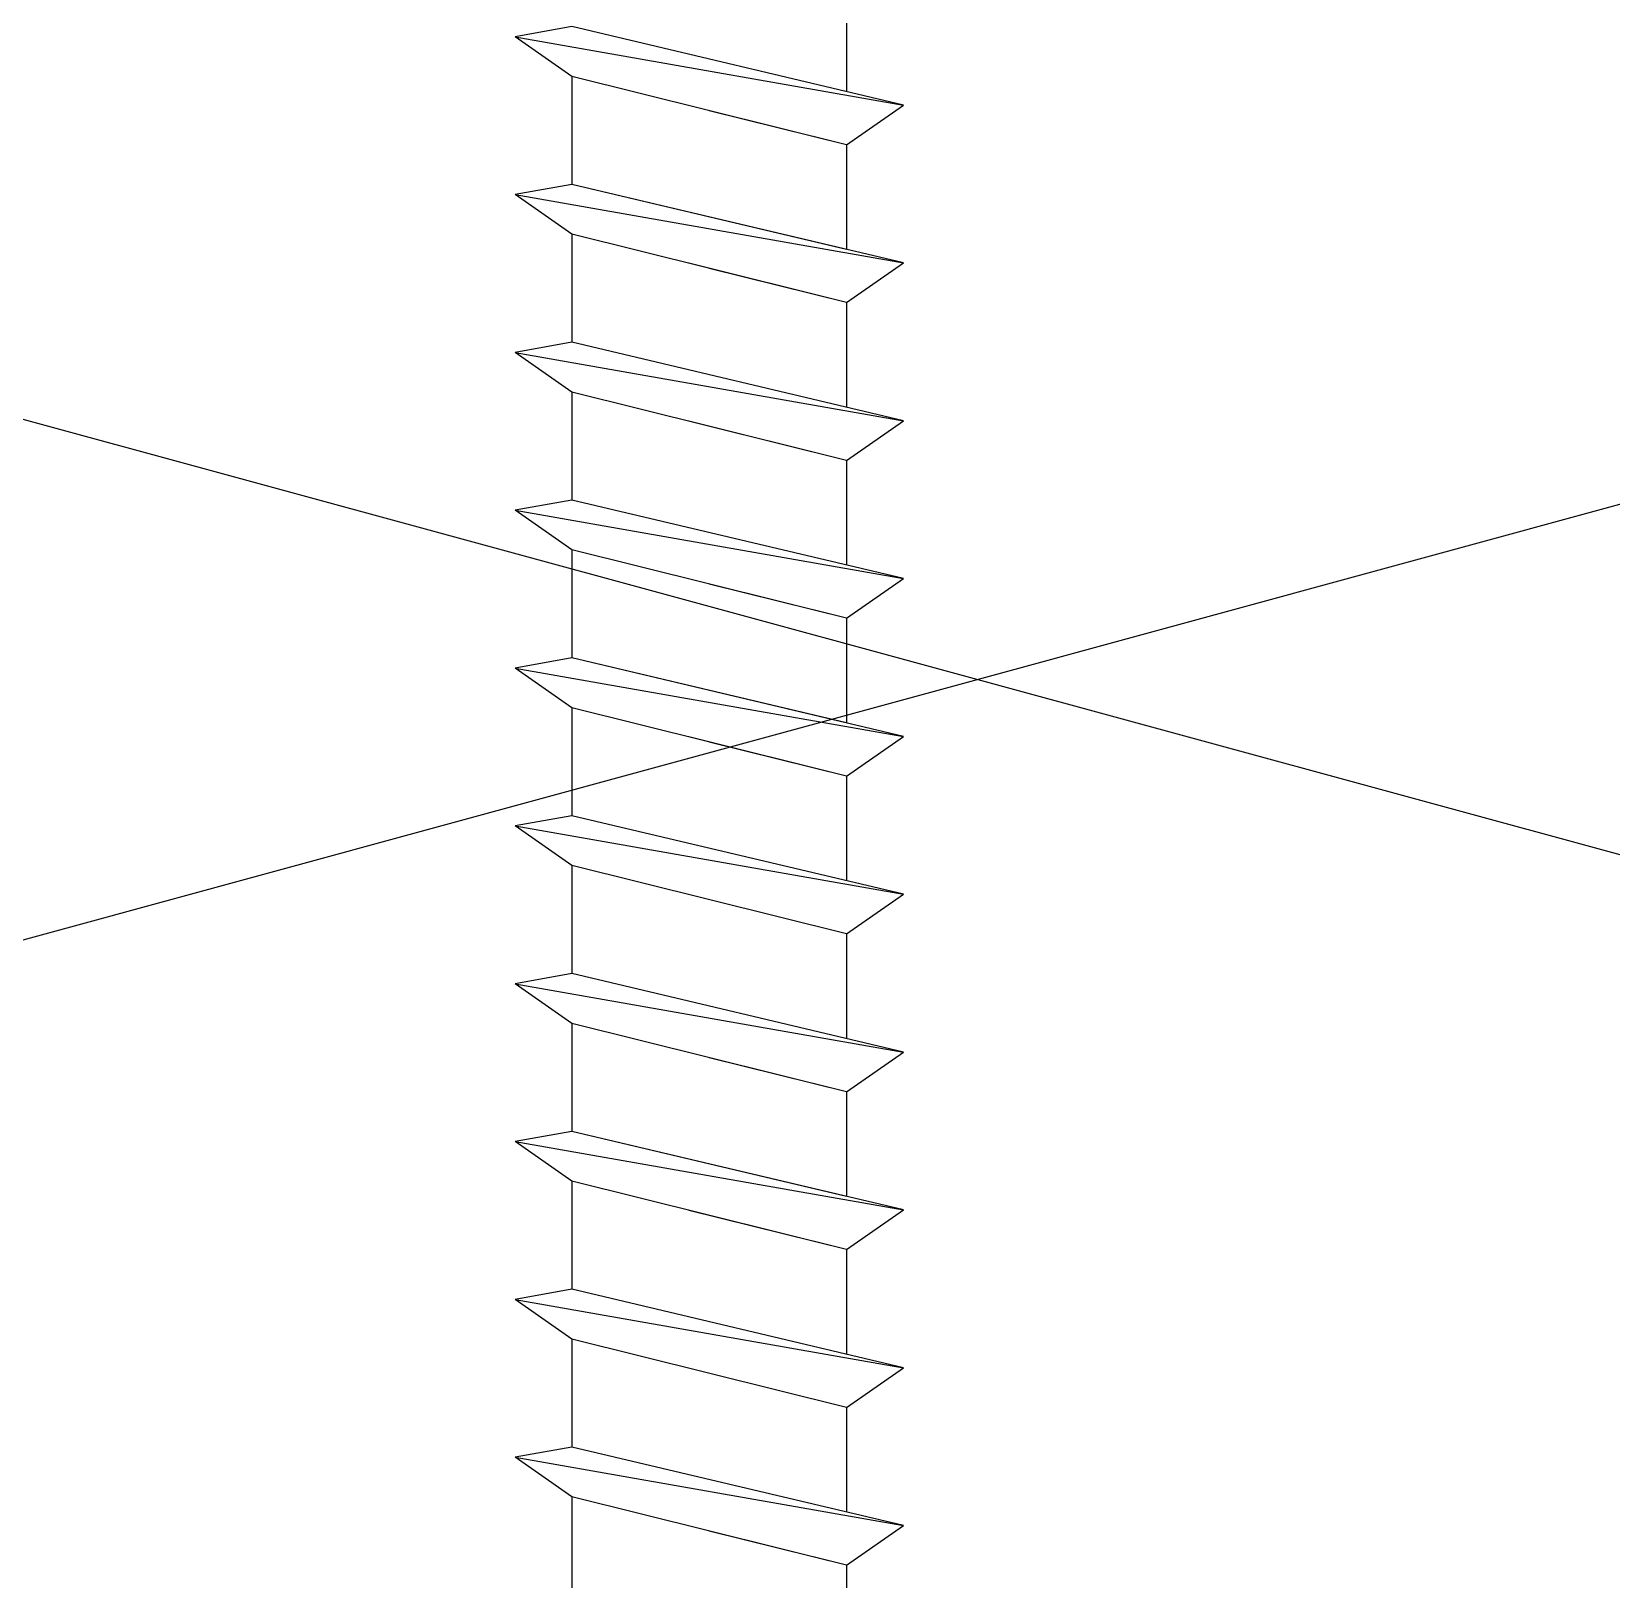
# Model space of a CAD drawing. Header units: inches. Extents: x -2661 to 42767, y -1222 to 9099.
# Drawn here: x 735.229 to 736.23, y 2432.31 to 2433.29 of the extents above; entities that cross this region are included whole.
import ezdxf

# ---------------------------------------------------------------- set-up
doc = ezdxf.new("R2010")
doc.units = ezdxf.units.IN
doc.header["$LTSCALE"] = 12
doc.header["$MEASUREMENT"] = 0
doc.layers.add('S-SIMPSON', color=2, linetype='CONTINUOUS')
doc.layers.add('S-WOOD', color=3, linetype='CONTINUOUS')

# ---------------------------------------------------------------- blocks, each defined once
blk = doc.blocks.new('*U1284')
at = {"layer": 'S-WOOD', "color": 2}
for p, q in [((1.5, -5.5), (0, 0)), ((1.5, 0), (0, -5.5))]:
    blk.add_line(p, q, dxfattribs=at)
blk = doc.blocks.new('SIP SCREW')
at = {"layer": 'S-SIMPSON', "color": 1}
for p, q in [((-0.087, -10.8112), (-0.087, -10.8775)), ((-0.087, -10.8112), (-0.087, -10.8775)), ((-0.087, -10.8112), (-0.087, -10.8775)), ((-0.087, -10.8112), (-0.087, -10.8775)), ((-0.087, -10.8112), (-0.087, -10.8775)), ((-0.087, -10.8112), (-0.087, -10.8775)), ((-0.087, -10.8112), (-0.087, -10.8775)), ((-0.087, -10.8112), (-0.087, -10.8775)), ((-0.087, -10.8112), (-0.087, -10.8775)), ((-0.087, -10.8112), (-0.087, -10.8775)), ((-0.123, -10.886), (0.087, -10.8363)), ((-0.123, -10.886), (0.087, -10.8363)), ((-0.123, -10.886), (0.087, -10.8363)), ((-0.123, -10.886), (0.087, -10.8363)), ((0.087, -10.8363), (0.123, -10.8427)), ((0.087, -10.8363), (0.123, -10.8427)), ((0.087, -10.8363), (0.123, -10.8427)), ((0.087, -10.8363), (0.123, -10.8427)), ((0.123, -10.8427), (-0.123, -10.886)), ((0.123, -10.8427), (-0.123, -10.886)), ((0.123, -10.8427), (-0.123, -10.886)), ((0.123, -10.8427), (-0.123, -10.886)), ((0.087, -10.8679), (0.123, -10.8427)), ((0.087, -10.8679), (0.123, -10.8427)), ((0.087, -10.8679), (0.123, -10.8427)), ((0.087, -10.8679), (0.123, -10.8427)), ((-0.087, -10.9112), (0.087, -10.8679)), ((-0.087, -10.9112), (0.087, -10.8679)), ((-0.087, -10.9112), (0.087, -10.8679)), ((-0.087, -10.9112), (0.087, -10.8679)), ((0.087, -10.8679), (0.087, -10.9363)), ((0.087, -10.8679), (0.087, -10.9363)), ((0.087, -10.8679), (0.087, -10.9363)), ((0.087, -10.8679), (0.087, -10.9363)), ((0.087, -10.8679), (0.087, -10.9363)), ((0.087, -10.8679), (0.087, -10.9363)), ((0.087, -10.8679), (0.087, -10.9363)), ((0.087, -10.8679), (0.087, -10.9363)), ((0.087, -10.8679), (0.087, -10.9363)), ((0.087, -10.8679), (0.087, -10.9363)), ((0.087, -10.8679), (0.087, -10.9363)), ((0.087, -10.8679), (0.087, -10.9363)), ((0.087, -10.8679), (0.087, -10.9363)), ((0.087, -10.8679), (0.087, -10.9363)), ((-0.087, -10.9112), (-0.123, -10.886)), ((-0.087, -10.9112), (-0.123, -10.886)), ((-0.087, -10.9112), (-0.123, -10.886)), ((-0.087, -10.9112), (-0.123, -10.886)), ((-0.087, -10.9112), (-0.123, -10.886)), ((-0.087, -10.9112), (0, -10.8896)), ((-0.087, -10.9112), (-0.087, -10.9775)), ((-0.087, -10.9112), (-0.087, -10.9775)), ((-0.087, -10.9112), (-0.087, -10.9775)), ((-0.087, -10.9112), (-0.087, -10.9775)), ((-0.087, -10.9112), (-0.087, -10.9775)), ((-0.087, -10.9112), (-0.087, -10.9775)), ((-0.087, -10.9112), (-0.087, -10.9775)), ((-0.087, -10.9112), (-0.087, -10.9775)), ((-0.087, -10.9112), (-0.087, -10.9775)), ((-0.087, -10.9112), (-0.087, -10.9775)), ((-0.087, -10.9112), (-0.087, -10.9775)), ((-0.087, -10.9112), (-0.087, -10.9775)), ((-0.087, -10.9112), (-0.087, -10.9775)), ((-0.087, -10.9112), (-0.087, -10.9775)), ((-0.087, -10.9112), (-0.087, -10.9775)), ((-0.087, -10.9112), (-0.087, -10.9775)), ((-0.123, -10.986), (0.087, -10.9363)), ((-0.123, -10.986), (0.087, -10.9363)), ((-0.123, -10.986), (0.087, -10.9363)), ((-0.123, -10.986), (0.087, -10.9363)), ((-0.123, -10.986), (0.087, -10.9363)), ((-0.123, -10.986), (0.087, -10.9363)), ((-0.123, -10.986), (0.087, -10.9363)), ((-0.123, -10.986), (0.087, -10.9363)), ((-0.087, -10.9775), (0.087, -10.9363)), ((0.087, -10.9363), (0.123, -10.9427)), ((0.087, -10.9363), (0.123, -10.9427)), ((0.087, -10.9363), (0.123, -10.9427)), ((0.087, -10.9363), (0.123, -10.9427)), ((0.087, -10.9363), (0.123, -10.9427)), ((0.087, -10.9363), (0.123, -10.9427)), ((0.087, -10.9363), (0.123, -10.9427)), ((0.087, -10.9363), (0.123, -10.9427)), ((0.087, -10.9363), (0.123, -10.9427)), ((0.123, -10.9427), (-0.123, -10.986)), ((0.123, -10.9427), (-0.123, -10.986)), ((0.123, -10.9427), (-0.123, -10.986)), ((0.123, -10.9427), (-0.123, -10.986)), ((0.123, -10.9427), (-0.123, -10.986)), ((0.123, -10.9427), (-0.123, -10.986)), ((0.123, -10.9427), (-0.123, -10.986)), ((0.123, -10.9427), (-0.123, -10.986)), ((0.123, -10.9427), (-0.123, -10.986)), ((0.087, -10.9679), (0.123, -10.9427)), ((0.087, -10.9679), (0.123, -10.9427)), ((0.087, -10.9679), (0.123, -10.9427)), ((0.087, -10.9679), (0.123, -10.9427)), ((0.087, -10.9679), (0.123, -10.9427)), ((0.087, -10.9679), (0.123, -10.9427)), ((0.087, -10.9679), (0.123, -10.9427)), ((0.087, -10.9679), (0.123, -10.9427)), ((0.087, -10.9679), (0.123, -10.9427)), ((-0.087, -11.0112), (0.087, -10.9679)), ((-0.087, -11.0112), (0.087, -10.9679)), ((-0.087, -11.0112), (0.087, -10.9679)), ((-0.087, -11.0112), (0.087, -10.9679)), ((-0.087, -11.0112), (0.087, -10.9679)), ((-0.087, -11.0112), (0.087, -10.9679)), ((-0.087, -11.0112), (0.087, -10.9679)), ((-0.087, -11.0112), (0.087, -10.9679)), ((-0.087, -11.0112), (0.087, -10.9679)), ((0.087, -10.9679), (0.087, -11.0363)), ((0.087, -10.9679), (0.087, -11.0363)), ((0.087, -10.9679), (0.087, -11.0363)), ((0.087, -10.9679), (0.087, -11.0363)), ((0.087, -10.9679), (0.087, -11.0363)), ((0.087, -10.9679), (0.087, -11.0363)), ((0.087, -10.9679), (0.087, -11.0363)), ((0.087, -10.9679), (0.087, -11.0363)), ((0.087, -10.9679), (0.087, -11.0363)), ((0.087, -10.9679), (0.087, -11.0363)), ((0.087, -10.9679), (0.087, -11.0363)), ((0.087, -10.9679), (0.087, -11.0363)), ((0.087, -10.9679), (0.087, -11.0363)), ((0.087, -10.9679), (0.087, -11.0363)), ((0.087, -10.9679), (0.087, -11.0363)), ((0.087, -10.9679), (0.087, -11.0363)), ((0.087, -10.9679), (0.087, -11.0363)), ((0.087, -10.9679), (0.087, -11.0363)), ((0.087, -10.9679), (0.087, -11.0363)), ((0.087, -10.9679), (0.087, -11.0363)), ((0.087, -10.9679), (0.087, -11.0363)), ((-0.087, -11.0112), (-0.123, -10.986)), ((-0.087, -11.0112), (-0.123, -10.986)), ((-0.087, -11.0112), (-0.123, -10.986)), ((-0.087, -11.0112), (-0.123, -10.986)), ((-0.087, -11.0112), (-0.123, -10.986)), ((-0.087, -11.0112), (-0.123, -10.986)), ((-0.087, -11.0112), (-0.123, -10.986)), ((-0.087, -11.0112), (-0.123, -10.986)), ((-0.087, -11.0112), (-0.123, -10.986)), ((-0.087, -11.0112), (-0.123, -10.986)), ((-0.087, -11.0112), (-0.123, -10.986)), ((-0.087, -11.0112), (-0.123, -10.986)), ((-0.087, -11.0112), (-0.123, -10.986)), ((-0.087, -11.0112), (0.013, -10.9863)), ((-0.087, -11.0112), (0.013, -10.9863)), ((-0.087, -11.0112), (0.013, -10.9863)), ((-0.087, -11.0112), (0, -10.9896)), ((-0.087, -11.0112), (-0.087, -11.0775)), ((-0.087, -11.0112), (-0.087, -11.0775)), ((-0.087, -11.0112), (-0.087, -11.0775)), ((-0.087, -11.0112), (-0.087, -11.0775)), ((-0.087, -11.0112), (-0.087, -11.0775)), ((-0.087, -11.0112), (-0.087, -11.0775)), ((-0.087, -11.0112), (-0.087, -11.0775)), ((-0.087, -11.0112), (-0.087, -11.0775)), ((-0.087, -11.0112), (-0.087, -11.0775)), ((-0.087, -11.0112), (-0.087, -11.0775)), ((-0.087, -11.0112), (-0.087, -11.0775)), ((-0.087, -11.0112), (-0.087, -11.0775)), ((-0.087, -11.0112), (-0.087, -11.0775)), ((-0.087, -11.0112), (-0.087, -11.0775)), ((-0.087, -11.0112), (-0.087, -11.0775)), ((-0.087, -11.0112), (-0.087, -11.0775)), ((-0.087, -11.0112), (-0.087, -11.0775)), ((-0.087, -11.0112), (-0.087, -11.0775)), ((-0.087, -11.0112), (-0.087, -11.0775)), ((-0.087, -11.0112), (-0.087, -11.0775)), ((-0.087, -11.0112), (-0.087, -11.0775)), ((-0.123, -11.086), (0.087, -11.0363)), ((-0.123, -11.086), (0.087, -11.0363)), ((-0.123, -11.086), (0.087, -11.0363)), ((-0.123, -11.086), (0.087, -11.0363)), ((-0.123, -11.086), (0.087, -11.0363)), ((-0.123, -11.086), (0.087, -11.0363)), ((-0.123, -11.086), (0.087, -11.0363)), ((-0.123, -11.086), (0.087, -11.0363)), ((-0.123, -11.086), (0.087, -11.0363)), ((-0.123, -11.086), (0.087, -11.0363)), ((-0.123, -11.086), (0.087, -11.0363)), ((-0.123, -11.086), (0.087, -11.0363)), ((0.087, -11.0363), (0.123, -11.0427)), ((0.087, -11.0363), (0.123, -11.0427)), ((0.087, -11.0363), (0.123, -11.0427)), ((0.087, -11.0363), (0.123, -11.0427)), ((0.087, -11.0363), (0.123, -11.0427)), ((0.087, -11.0363), (0.123, -11.0427)), ((0.087, -11.0363), (0.123, -11.0427)), ((0.087, -11.0363), (0.123, -11.0427)), ((0.087, -11.0363), (0.123, -11.0427)), ((0.087, -11.0363), (0.123, -11.0427)), ((0.087, -11.0363), (0.123, -11.0427)), ((0.087, -11.0363), (0.123, -11.0427)), ((0.123, -11.0427), (-0.123, -11.086)), ((0.123, -11.0427), (-0.123, -11.086)), ((0.123, -11.0427), (-0.123, -11.086)), ((0.123, -11.0427), (-0.123, -11.086)), ((0.123, -11.0427), (-0.123, -11.086)), ((0.123, -11.0427), (-0.123, -11.086)), ((0.123, -11.0427), (-0.123, -11.086)), ((0.123, -11.0427), (-0.123, -11.086)), ((0.123, -11.0427), (-0.123, -11.086)), ((0.123, -11.0427), (-0.123, -11.086)), ((0.123, -11.0427), (-0.123, -11.086)), ((0.123, -11.0427), (-0.123, -11.086)), ((0.087, -11.0679), (0.123, -11.0427)), ((0.087, -11.0679), (0.123, -11.0427)), ((0.087, -11.0679), (0.123, -11.0427)), ((0.087, -11.0679), (0.123, -11.0427)), ((0.087, -11.0679), (0.123, -11.0427)), ((0.087, -11.0679), (0.123, -11.0427)), ((0.087, -11.0679), (0.123, -11.0427)), ((0.087, -11.0679), (0.123, -11.0427)), ((0.087, -11.0679), (0.123, -11.0427)), ((0.087, -11.0679), (0.123, -11.0427)), ((0.087, -11.0679), (0.123, -11.0427)), ((0.087, -11.0679), (0.123, -11.0427)), ((-0.087, -11.1112), (0.087, -11.0679)), ((-0.087, -11.1112), (0.087, -11.0679)), ((-0.087, -11.1112), (0.087, -11.0679)), ((-0.087, -11.1112), (0.087, -11.0679)), ((-0.087, -11.1112), (0.087, -11.0679)), ((-0.087, -11.1112), (0.087, -11.0679)), ((-0.087, -11.1112), (0.087, -11.0679)), ((-0.087, -11.1112), (0.087, -11.0679)), ((-0.087, -11.1112), (0.087, -11.0679)), ((-0.087, -11.1112), (0.087, -11.0679)), ((-0.087, -11.1112), (0.087, -11.0679)), ((-0.087, -11.1112), (0.087, -11.0679)), ((0.087, -11.0679), (0.087, -11.1363)), ((0.087, -11.0679), (0.087, -11.1363)), ((0.087, -11.0679), (0.087, -11.1363)), ((0.087, -11.0679), (0.087, -11.1363)), ((0.087, -11.0679), (0.087, -11.1363)), ((0.087, -11.0679), (0.087, -11.1363)), ((0.087, -11.0679), (0.087, -11.1363)), ((0.087, -11.0679), (0.087, -11.1363)), ((0.087, -11.0679), (0.087, -11.1363)), ((0.087, -11.0679), (0.087, -11.1363)), ((0.087, -11.0679), (0.087, -11.1363)), ((0.087, -11.0679), (0.087, -11.1363)), ((0.087, -11.0679), (0.087, -11.1363)), ((0.087, -11.0679), (0.087, -11.1363)), ((0.087, -11.0679), (0.087, -11.1363)), ((0.087, -11.0679), (0.087, -11.1363)), ((0.087, -11.0679), (0.087, -11.1363)), ((0.087, -11.0679), (0.087, -11.1363)), ((0.087, -11.0679), (0.087, -11.1363)), ((0.087, -11.0679), (0.087, -11.1363)), ((0.087, -11.0679), (0.087, -11.1363)), ((0.087, -11.0679), (0.087, -11.1363)), ((0.087, -11.0679), (0.087, -11.1363)), ((0.087, -11.0679), (0.087, -11.1363)), ((0.087, -11.0679), (0.087, -11.1363)), ((-0.087, -11.1112), (-0.123, -11.086)), ((-0.087, -11.1112), (-0.123, -11.086)), ((-0.087, -11.1112), (-0.123, -11.086)), ((-0.087, -11.1112), (-0.123, -11.086)), ((-0.087, -11.1112), (-0.123, -11.086)), ((-0.087, -11.1112), (-0.123, -11.086)), ((-0.087, -11.1112), (-0.123, -11.086)), ((-0.087, -11.1112), (-0.123, -11.086)), ((-0.087, -11.1112), (-0.123, -11.086)), ((-0.087, -11.1112), (-0.123, -11.086)), ((-0.087, -11.1112), (-0.123, -11.086)), ((-0.087, -11.1112), (-0.123, -11.086)), ((-0.087, -11.1112), (-0.123, -11.086)), ((-0.087, -11.1112), (-0.123, -11.086)), ((-0.087, -11.1112), (-0.123, -11.086)), ((-0.087, -11.1112), (0.013, -11.0863)), ((-0.087, -11.1112), (0.013, -11.0863)), ((-0.087, -11.1112), (0.013, -11.0863)), ((-0.087, -11.1112), (-0.087, -11.1775)), ((-0.087, -11.1112), (-0.087, -11.1775)), ((-0.087, -11.1112), (-0.087, -11.1775)), ((-0.087, -11.1112), (-0.087, -11.1775)), ((-0.087, -11.1112), (-0.087, -11.1775)), ((-0.087, -11.1112), (-0.087, -11.1775)), ((-0.087, -11.1112), (-0.087, -11.1775)), ((-0.087, -11.1112), (-0.087, -11.1775)), ((-0.087, -11.1112), (-0.087, -11.1775)), ((-0.087, -11.1112), (-0.087, -11.1775)), ((-0.087, -11.1112), (-0.087, -11.1775)), ((-0.087, -11.1112), (-0.087, -11.1775)), ((-0.087, -11.1112), (-0.087, -11.1775)), ((-0.087, -11.1112), (-0.087, -11.1775)), ((-0.087, -11.1112), (-0.087, -11.1775)), ((-0.087, -11.1112), (-0.087, -11.1775)), ((-0.087, -11.1112), (-0.087, -11.1775)), ((-0.087, -11.1112), (-0.087, -11.1775)), ((-0.087, -11.1112), (-0.087, -11.1775)), ((-0.087, -11.1112), (-0.087, -11.1775)), ((-0.087, -11.1112), (-0.087, -11.1775)), ((-0.087, -11.1112), (-0.087, -11.1775)), ((-0.087, -11.1112), (-0.087, -11.1775)), ((-0.087, -11.1112), (-0.087, -11.1775)), ((-0.087, -11.1112), (-0.087, -11.1775)), ((-0.123, -11.186), (0.087, -11.1363)), ((-0.123, -11.186), (0.087, -11.1363)), ((-0.123, -11.186), (0.087, -11.1363)), ((-0.123, -11.186), (0.087, -11.1363)), ((-0.123, -11.186), (0.087, -11.1363)), ((-0.123, -11.186), (0.087, -11.1363)), ((-0.123, -11.186), (0.087, -11.1363)), ((-0.123, -11.186), (0.087, -11.1363)), ((-0.123, -11.186), (0.087, -11.1363)), ((-0.123, -11.186), (0.087, -11.1363)), ((-0.123, -11.186), (0.087, -11.1363)), ((-0.123, -11.186), (0.087, -11.1363)), ((-0.123, -11.186), (0.087, -11.1363)), ((-0.123, -11.186), (0.087, -11.1363)), ((-0.123, -11.186), (0.087, -11.1363)), ((-0.123, -11.186), (0.087, -11.1363)), ((-0.123, -11.186), (0.087, -11.1363)), ((-0.123, -11.186), (0.087, -11.1363)), ((-0.123, -11.186), (0.087, -11.1363)), ((0.087, -11.1363), (0.123, -11.1427)), ((0.087, -11.1363), (0.123, -11.1427)), ((0.087, -11.1363), (0.123, -11.1427)), ((0.087, -11.1363), (0.123, -11.1427)), ((0.087, -11.1363), (0.123, -11.1427)), ((0.087, -11.1363), (0.123, -11.1427)), ((0.087, -11.1363), (0.123, -11.1427)), ((0.087, -11.1363), (0.123, -11.1427)), ((0.087, -11.1363), (0.123, -11.1427)), ((0.087, -11.1363), (0.123, -11.1427)), ((0.087, -11.1363), (0.123, -11.1427)), ((0.087, -11.1363), (0.123, -11.1427)), ((0.087, -11.1363), (0.123, -11.1427)), ((0.087, -11.1363), (0.123, -11.1427)), ((0.087, -11.1363), (0.123, -11.1427)), ((0.087, -11.1363), (0.123, -11.1427)), ((0.087, -11.1363), (0.123, -11.1427)), ((0.087, -11.1363), (0.123, -11.1427)), ((0.087, -11.1363), (0.123, -11.1427)), ((0.123, -11.1427), (-0.123, -11.186)), ((0.123, -11.1427), (-0.123, -11.186)), ((0.123, -11.1427), (-0.123, -11.186)), ((0.123, -11.1427), (-0.123, -11.186)), ((0.123, -11.1427), (-0.123, -11.186)), ((0.123, -11.1427), (-0.123, -11.186)), ((0.123, -11.1427), (-0.123, -11.186)), ((0.123, -11.1427), (-0.123, -11.186)), ((0.123, -11.1427), (-0.123, -11.186)), ((0.123, -11.1427), (-0.123, -11.186)), ((0.123, -11.1427), (-0.123, -11.186)), ((0.123, -11.1427), (-0.123, -11.186)), ((0.123, -11.1427), (-0.123, -11.186)), ((0.123, -11.1427), (-0.123, -11.186)), ((0.123, -11.1427), (-0.123, -11.186)), ((0.123, -11.1427), (-0.123, -11.186)), ((0.123, -11.1427), (-0.123, -11.186)), ((0.123, -11.1427), (-0.123, -11.186)), ((0.123, -11.1427), (-0.123, -11.186)), ((0.087, -11.1679), (0.123, -11.1427)), ((0.087, -11.1679), (0.123, -11.1427)), ((0.087, -11.1679), (0.123, -11.1427)), ((0.087, -11.1679), (0.123, -11.1427)), ((0.087, -11.1679), (0.123, -11.1427)), ((0.087, -11.1679), (0.123, -11.1427)), ((0.087, -11.1679), (0.123, -11.1427)), ((0.087, -11.1679), (0.123, -11.1427)), ((0.087, -11.1679), (0.123, -11.1427)), ((0.087, -11.1679), (0.123, -11.1427)), ((0.087, -11.1679), (0.123, -11.1427)), ((0.087, -11.1679), (0.123, -11.1427)), ((0.087, -11.1679), (0.123, -11.1427)), ((0.087, -11.1679), (0.123, -11.1427)), ((0.087, -11.1679), (0.123, -11.1427)), ((0.087, -11.1679), (0.123, -11.1427)), ((0.087, -11.1679), (0.123, -11.1427)), ((0.087, -11.1679), (0.123, -11.1427)), ((0.087, -11.1679), (0.123, -11.1427)), ((-0.087, -11.2112), (0.087, -11.1679)), ((-0.087, -11.2112), (0.087, -11.1679)), ((-0.087, -11.2112), (0.087, -11.1679)), ((-0.087, -11.2112), (0.087, -11.1679)), ((-0.087, -11.2112), (0.087, -11.1679)), ((-0.087, -11.2112), (0.087, -11.1679)), ((-0.087, -11.2112), (0.087, -11.1679)), ((-0.087, -11.2112), (0.087, -11.1679)), ((-0.087, -11.2112), (0.087, -11.1679)), ((-0.087, -11.2112), (0.087, -11.1679)), ((-0.087, -11.2112), (0.087, -11.1679)), ((-0.087, -11.2112), (0.087, -11.1679)), ((-0.087, -11.2112), (0.087, -11.1679)), ((-0.087, -11.2112), (0.087, -11.1679)), ((-0.087, -11.2112), (0.087, -11.1679)), ((-0.087, -11.2112), (0.087, -11.1679)), ((-0.087, -11.2112), (0.087, -11.1679)), ((-0.087, -11.2112), (0.087, -11.1679)), ((-0.087, -11.2112), (0.087, -11.1679)), ((0.087, -11.1679), (0.087, -11.2363)), ((0.087, -11.1679), (0.087, -11.2363)), ((0.087, -11.1679), (0.087, -11.2363)), ((0.087, -11.1679), (0.087, -11.2363)), ((0.087, -11.1679), (0.087, -11.2363)), ((0.087, -11.1679), (0.087, -11.2363)), ((0.087, -11.1679), (0.087, -11.2363)), ((0.087, -11.1679), (0.087, -11.2363)), ((0.087, -11.1679), (0.087, -11.2363)), ((0.087, -11.1679), (0.087, -11.2363)), ((0.087, -11.1679), (0.087, -11.2363)), ((0.087, -11.1679), (0.087, -11.2363)), ((-0.087, -11.2112), (-0.123, -11.186)), ((-0.087, -11.2112), (-0.123, -11.186)), ((-0.087, -11.2112), (-0.123, -11.186)), ((-0.087, -11.2112), (-0.123, -11.186)), ((-0.087, -11.2112), (-0.123, -11.186)), ((-0.087, -11.2112), (-0.123, -11.186)), ((-0.087, -11.2112), (-0.123, -11.186)), ((-0.087, -11.2112), (-0.123, -11.186)), ((-0.087, -11.2112), (-0.123, -11.186)), ((-0.087, -11.2112), (-0.123, -11.186)), ((-0.087, -11.2112), (-0.123, -11.186)), ((-0.087, -11.2112), (-0.123, -11.186)), ((-0.087, -11.2112), (-0.123, -11.186)), ((-0.087, -11.2112), (-0.123, -11.186)), ((-0.087, -11.2112), (-0.123, -11.186)), ((-0.087, -11.2112), (-0.123, -11.186)), ((-0.087, -11.2112), (-0.123, -11.186)), ((-0.087, -11.2112), (-0.123, -11.186)), ((-0.087, -11.2112), (-0.123, -11.186)), ((-0.087, -11.2112), (-0.123, -11.186)), ((-0.087, -11.2112), (-0.123, -11.186)), ((-0.087, -11.2112), (-0.123, -11.186)), ((-0.087, -11.2112), (-0.123, -11.186)), ((-0.087, -11.2112), (0, -11.1896)), ((-0.087, -11.2112), (0, -11.1896)), ((-0.087, -11.2112), (0, -11.1896)), ((-0.087, -11.2112), (0, -11.1896)), ((-0.087, -11.2112), (-0.087, -11.2775)), ((-0.087, -11.2112), (-0.087, -11.2775)), ((-0.087, -11.2112), (-0.087, -11.2775)), ((-0.087, -11.2112), (-0.087, -11.2775)), ((-0.087, -11.2112), (-0.087, -11.2775)), ((-0.087, -11.2112), (-0.087, -11.2775)), ((-0.087, -11.2112), (-0.087, -11.2775)), ((-0.087, -11.2112), (-0.087, -11.2775)), ((-0.087, -11.2112), (-0.087, -11.2775)), ((-0.087, -11.2112), (-0.087, -11.2775)), ((-0.087, -11.2112), (-0.087, -11.2775)), ((-0.087, -11.2112), (-0.087, -11.2775)), ((-0.087, -11.2112), (-0.087, -11.2775)), ((-0.087, -11.2112), (-0.087, -11.2775)), ((-0.123, -11.286), (0.087, -11.2363)), ((-0.123, -11.286), (0.087, -11.2363)), ((-0.123, -11.286), (0.087, -11.2363)), ((-0.123, -11.286), (0.087, -11.2363)), ((-0.123, -11.286), (0.087, -11.2363)), ((-0.123, -11.286), (0.087, -11.2363)), ((-0.123, -11.286), (0.087, -11.2363)), ((-0.123, -11.286), (0.087, -11.2363)), ((-0.087, -11.2775), (0.087, -11.2363)), ((0.087, -11.2363), (0.123, -11.2427)), ((0.087, -11.2363), (0.123, -11.2427)), ((0.087, -11.2363), (0.123, -11.2427)), ((0.087, -11.2363), (0.123, -11.2427)), ((0.087, -11.2363), (0.123, -11.2427)), ((0.087, -11.2363), (0.123, -11.2427)), ((0.087, -11.2363), (0.123, -11.2427)), ((0.087, -11.2363), (0.123, -11.2427)), ((0.087, -11.2363), (0.123, -11.2427)), ((0.123, -11.2427), (-0.123, -11.286)), ((0.123, -11.2427), (-0.123, -11.286)), ((0.123, -11.2427), (-0.123, -11.286)), ((0.123, -11.2427), (-0.123, -11.286)), ((0.123, -11.2427), (-0.123, -11.286)), ((0.123, -11.2427), (-0.123, -11.286)), ((0.123, -11.2427), (-0.123, -11.286)), ((0.123, -11.2427), (-0.123, -11.286)), ((0.123, -11.2427), (-0.123, -11.286)), ((0.087, -11.2679), (0.123, -11.2427)), ((0.087, -11.2679), (0.123, -11.2427)), ((0.087, -11.2679), (0.123, -11.2427)), ((0.087, -11.2679), (0.123, -11.2427)), ((0.087, -11.2679), (0.123, -11.2427)), ((0.087, -11.2679), (0.123, -11.2427)), ((0.087, -11.2679), (0.123, -11.2427)), ((0.087, -11.2679), (0.123, -11.2427)), ((0.087, -11.2679), (0.123, -11.2427)), ((-0.087, -11.3112), (0.087, -11.2679)), ((-0.087, -11.3112), (0.087, -11.2679)), ((-0.087, -11.3112), (0.087, -11.2679)), ((-0.087, -11.3112), (0.087, -11.2679)), ((-0.087, -11.3112), (0.087, -11.2679)), ((-0.087, -11.3112), (0.087, -11.2679)), ((-0.087, -11.3112), (0.087, -11.2679)), ((-0.087, -11.3112), (0.087, -11.2679)), ((-0.087, -11.3112), (0.087, -11.2679)), ((0.087, -11.2679), (0.087, -11.3363)), ((0.087, -11.2679), (0.087, -11.3363)), ((0.087, -11.2679), (0.087, -11.3363)), ((0.087, -11.2679), (0.087, -11.3363)), ((0.087, -11.2679), (0.087, -11.3363)), ((0.087, -11.2679), (0.087, -11.3363)), ((0.087, -11.2679), (0.087, -11.3363)), ((0.087, -11.2679), (0.087, -11.3363)), ((0.087, -11.2679), (0.087, -11.3363)), ((0.087, -11.2679), (0.087, -11.3363)), ((0.087, -11.2679), (0.087, -11.3363)), ((0.087, -11.2679), (0.087, -11.3363)), ((0.087, -11.2679), (0.087, -11.3363)), ((0.087, -11.2679), (0.087, -11.3363)), ((0.087, -11.2679), (0.087, -11.3363)), ((0.087, -11.2679), (0.087, -11.3363)), ((0.087, -11.2679), (0.087, -11.3363)), ((-0.087, -11.3112), (-0.123, -11.286)), ((-0.087, -11.3112), (-0.123, -11.286)), ((-0.087, -11.3112), (-0.123, -11.286)), ((-0.087, -11.3112), (-0.123, -11.286)), ((-0.087, -11.3112), (-0.123, -11.286)), ((-0.087, -11.3112), (-0.123, -11.286)), ((-0.087, -11.3112), (-0.123, -11.286)), ((-0.087, -11.3112), (-0.123, -11.286)), ((-0.087, -11.3112), (-0.123, -11.286)), ((-0.087, -11.3112), (-0.123, -11.286)), ((-0.087, -11.3112), (-0.123, -11.286)), ((-0.087, -11.3112), (-0.123, -11.286)), ((-0.087, -11.3112), (-0.123, -11.286)), ((-0.087, -11.3112), (0.013, -11.2863)), ((-0.087, -11.3112), (0.013, -11.2863)), ((-0.087, -11.3112), (0.013, -11.2863)), ((-0.087, -11.3112), (0, -11.2896)), ((-0.087, -11.3112), (-0.087, -11.3775)), ((-0.087, -11.3112), (-0.087, -11.3775)), ((-0.087, -11.3112), (-0.087, -11.3775)), ((-0.087, -11.3112), (-0.087, -11.3775)), ((-0.087, -11.3112), (-0.087, -11.3775)), ((-0.087, -11.3112), (-0.087, -11.3775)), ((-0.087, -11.3112), (-0.087, -11.3775)), ((-0.087, -11.3112), (-0.087, -11.3775)), ((-0.087, -11.3112), (-0.087, -11.3775)), ((-0.087, -11.3112), (-0.087, -11.3775)), ((-0.087, -11.3112), (-0.087, -11.3775)), ((-0.087, -11.3112), (-0.087, -11.3775)), ((-0.087, -11.3112), (-0.087, -11.3775)), ((-0.087, -11.3112), (-0.087, -11.3775)), ((-0.087, -11.3112), (-0.087, -11.3775)), ((-0.087, -11.3112), (-0.087, -11.3775)), ((-0.123, -11.386), (0.087, -11.3363)), ((-0.123, -11.386), (0.087, -11.3363)), ((-0.123, -11.386), (0.087, -11.3363)), ((-0.123, -11.386), (0.087, -11.3363)), ((-0.123, -11.386), (0.087, -11.3363)), ((-0.123, -11.386), (0.087, -11.3363)), ((-0.123, -11.386), (0.087, -11.3363)), ((-0.123, -11.386), (0.087, -11.3363)), ((-0.123, -11.386), (0.087, -11.3363)), ((-0.123, -11.386), (0.087, -11.3363)), ((-0.123, -11.386), (0.087, -11.3363)), ((-0.123, -11.386), (0.087, -11.3363)), ((0.087, -11.3363), (0.123, -11.3427)), ((0.087, -11.3363), (0.123, -11.3427)), ((0.087, -11.3363), (0.123, -11.3427)), ((0.087, -11.3363), (0.123, -11.3427)), ((0.087, -11.3363), (0.123, -11.3427)), ((0.087, -11.3363), (0.123, -11.3427)), ((0.087, -11.3363), (0.123, -11.3427)), ((0.087, -11.3363), (0.123, -11.3427)), ((0.087, -11.3363), (0.123, -11.3427)), ((0.087, -11.3363), (0.123, -11.3427)), ((0.087, -11.3363), (0.123, -11.3427)), ((0.087, -11.3363), (0.123, -11.3427)), ((0.123, -11.3427), (-0.123, -11.386)), ((0.123, -11.3427), (-0.123, -11.386)), ((0.123, -11.3427), (-0.123, -11.386)), ((0.123, -11.3427), (-0.123, -11.386)), ((0.123, -11.3427), (-0.123, -11.386)), ((0.123, -11.3427), (-0.123, -11.386)), ((0.123, -11.3427), (-0.123, -11.386)), ((0.123, -11.3427), (-0.123, -11.386)), ((0.123, -11.3427), (-0.123, -11.386)), ((0.123, -11.3427), (-0.123, -11.386)), ((0.123, -11.3427), (-0.123, -11.386)), ((0.123, -11.3427), (-0.123, -11.386)), ((0.087, -11.3679), (0.123, -11.3427)), ((0.087, -11.3679), (0.123, -11.3427)), ((0.087, -11.3679), (0.123, -11.3427)), ((0.087, -11.3679), (0.123, -11.3427)), ((0.087, -11.3679), (0.123, -11.3427)), ((0.087, -11.3679), (0.123, -11.3427)), ((0.087, -11.3679), (0.123, -11.3427)), ((0.087, -11.3679), (0.123, -11.3427)), ((0.087, -11.3679), (0.123, -11.3427)), ((0.087, -11.3679), (0.123, -11.3427)), ((0.087, -11.3679), (0.123, -11.3427)), ((0.087, -11.3679), (0.123, -11.3427)), ((-0.087, -11.4112), (0.087, -11.3679)), ((-0.087, -11.4112), (0.087, -11.3679)), ((-0.087, -11.4112), (0.087, -11.3679)), ((-0.087, -11.4112), (0.087, -11.3679)), ((-0.087, -11.4112), (0.087, -11.3679)), ((-0.087, -11.4112), (0.087, -11.3679)), ((-0.087, -11.4112), (0.087, -11.3679)), ((-0.087, -11.4112), (0.087, -11.3679)), ((-0.087, -11.4112), (0.087, -11.3679)), ((-0.087, -11.4112), (0.087, -11.3679)), ((-0.087, -11.4112), (0.087, -11.3679)), ((-0.087, -11.4112), (0.087, -11.3679)), ((0.087, -11.3679), (0.087, -11.4363)), ((0.087, -11.3679), (0.087, -11.4363)), ((0.087, -11.3679), (0.087, -11.4363)), ((0.087, -11.3679), (0.087, -11.4363)), ((0.087, -11.3679), (0.087, -11.4363)), ((0.087, -11.3679), (0.087, -11.4363)), ((0.087, -11.3679), (0.087, -11.4363)), ((0.087, -11.3679), (0.087, -11.4363)), ((0.087, -11.3679), (0.087, -11.4363)), ((0.087, -11.3679), (0.087, -11.4363)), ((0.087, -11.3679), (0.087, -11.4363)), ((0.087, -11.3679), (0.087, -11.4363)), ((0.087, -11.3679), (0.087, -11.4363)), ((0.087, -11.3679), (0.087, -11.4363)), ((0.087, -11.3679), (0.087, -11.4363)), ((0.087, -11.3679), (0.087, -11.4363)), ((0.087, -11.3679), (0.087, -11.4363)), ((-0.087, -11.4112), (-0.123, -11.386)), ((-0.087, -11.4112), (-0.123, -11.386)), ((-0.087, -11.4112), (-0.123, -11.386)), ((-0.087, -11.4112), (-0.123, -11.386)), ((-0.087, -11.4112), (-0.123, -11.386)), ((-0.087, -11.4112), (-0.123, -11.386)), ((-0.087, -11.4112), (-0.123, -11.386)), ((-0.087, -11.4112), (-0.123, -11.386)), ((-0.087, -11.4112), (-0.123, -11.386)), ((-0.087, -11.4112), (-0.123, -11.386)), ((-0.087, -11.4112), (-0.123, -11.386)), ((-0.087, -11.4112), (-0.123, -11.386)), ((-0.087, -11.4112), (-0.087, -11.4775)), ((-0.087, -11.4112), (-0.087, -11.4775)), ((-0.087, -11.4112), (-0.087, -11.4775)), ((-0.087, -11.4112), (-0.087, -11.4775)), ((-0.087, -11.4112), (-0.087, -11.4775)), ((-0.087, -11.4112), (-0.087, -11.4775)), ((-0.087, -11.4112), (-0.087, -11.4775)), ((-0.087, -11.4112), (-0.087, -11.4775)), ((-0.087, -11.4112), (-0.087, -11.4775)), ((-0.087, -11.4112), (-0.087, -11.4775)), ((-0.087, -11.4112), (-0.087, -11.4775)), ((-0.087, -11.4112), (-0.087, -11.4775)), ((-0.087, -11.4112), (-0.087, -11.4775)), ((-0.087, -11.4112), (-0.087, -11.4775)), ((-0.087, -11.4112), (-0.087, -11.4775)), ((-0.087, -11.4112), (-0.087, -11.4775)), ((-0.087, -11.4112), (-0.087, -11.4775)), ((-0.123, -11.486), (0.087, -11.4363)), ((-0.123, -11.486), (0.087, -11.4363)), ((-0.123, -11.486), (0.087, -11.4363)), ((-0.123, -11.486), (0.087, -11.4363)), ((-0.123, -11.486), (0.087, -11.4363)), ((-0.123, -11.486), (0.087, -11.4363)), ((-0.123, -11.486), (0.087, -11.4363)), ((-0.123, -11.486), (0.087, -11.4363)), ((-0.123, -11.486), (0.087, -11.4363)), ((-0.123, -11.486), (0.087, -11.4363)), ((-0.123, -11.486), (0.087, -11.4363)), ((-0.123, -11.486), (0.087, -11.4363)), ((-0.123, -11.486), (0.087, -11.4363)), ((-0.123, -11.486), (0.087, -11.4363)), ((-0.123, -11.486), (0.087, -11.4363)), ((0.087, -11.4363), (0.123, -11.4427)), ((0.087, -11.4363), (0.123, -11.4427)), ((0.087, -11.4363), (0.123, -11.4427)), ((0.087, -11.4363), (0.123, -11.4427)), ((0.087, -11.4363), (0.123, -11.4427)), ((0.087, -11.4363), (0.123, -11.4427)), ((0.087, -11.4363), (0.123, -11.4427)), ((0.087, -11.4363), (0.123, -11.4427)), ((0.087, -11.4363), (0.123, -11.4427)), ((0.087, -11.4363), (0.123, -11.4427)), ((0.087, -11.4363), (0.123, -11.4427)), ((0.087, -11.4363), (0.123, -11.4427)), ((0.087, -11.4363), (0.123, -11.4427)), ((0.087, -11.4363), (0.123, -11.4427)), ((0.087, -11.4363), (0.123, -11.4427)), ((0.123, -11.4427), (-0.123, -11.486)), ((0.123, -11.4427), (-0.123, -11.486)), ((0.123, -11.4427), (-0.123, -11.486)), ((0.123, -11.4427), (-0.123, -11.486)), ((0.123, -11.4427), (-0.123, -11.486)), ((0.123, -11.4427), (-0.123, -11.486)), ((0.123, -11.4427), (-0.123, -11.486)), ((0.123, -11.4427), (-0.123, -11.486)), ((0.123, -11.4427), (-0.123, -11.486)), ((0.123, -11.4427), (-0.123, -11.486)), ((0.123, -11.4427), (-0.123, -11.486)), ((0.123, -11.4427), (-0.123, -11.486)), ((0.123, -11.4427), (-0.123, -11.486)), ((0.123, -11.4427), (-0.123, -11.486)), ((0.123, -11.4427), (-0.123, -11.486)), ((0.087, -11.4679), (0.123, -11.4427)), ((0.087, -11.4679), (0.123, -11.4427)), ((0.087, -11.4679), (0.123, -11.4427)), ((0.087, -11.4679), (0.123, -11.4427)), ((0.087, -11.4679), (0.123, -11.4427)), ((0.087, -11.4679), (0.123, -11.4427)), ((0.087, -11.4679), (0.123, -11.4427)), ((0.087, -11.4679), (0.123, -11.4427)), ((0.087, -11.4679), (0.123, -11.4427)), ((0.087, -11.4679), (0.123, -11.4427)), ((0.087, -11.4679), (0.123, -11.4427)), ((0.087, -11.4679), (0.123, -11.4427)), ((0.087, -11.4679), (0.123, -11.4427)), ((0.087, -11.4679), (0.123, -11.4427)), ((0.087, -11.4679), (0.123, -11.4427)), ((-0.087, -11.5112), (0.087, -11.4679)), ((-0.087, -11.5112), (0.087, -11.4679)), ((-0.087, -11.5112), (0.087, -11.4679)), ((-0.087, -11.5112), (0.087, -11.4679)), ((-0.087, -11.5112), (0.087, -11.4679)), ((-0.087, -11.5112), (0.087, -11.4679)), ((-0.087, -11.5112), (0.087, -11.4679)), ((-0.087, -11.5112), (0.087, -11.4679)), ((-0.087, -11.5112), (0.087, -11.4679)), ((-0.087, -11.5112), (0.087, -11.4679)), ((-0.087, -11.5112), (0.087, -11.4679)), ((-0.087, -11.5112), (0.087, -11.4679)), ((-0.087, -11.5112), (0.087, -11.4679)), ((-0.087, -11.5112), (0.087, -11.4679)), ((-0.087, -11.5112), (0.087, -11.4679)), ((0.087, -11.4679), (0.087, -11.5363)), ((0.087, -11.4679), (0.087, -11.5363)), ((0.087, -11.4679), (0.087, -11.5363)), ((0.087, -11.4679), (0.087, -11.5363)), ((0.087, -11.4679), (0.087, -11.5363)), ((0.087, -11.4679), (0.087, -11.5363)), ((0.087, -11.4679), (0.087, -11.5363)), ((0.087, -11.4679), (0.087, -11.5363)), ((0.087, -11.4679), (0.087, -11.5363)), ((0.087, -11.4679), (0.087, -11.5363)), ((0.087, -11.4679), (0.087, -11.5363)), ((0.087, -11.4679), (0.087, -11.5363)), ((0.087, -11.4679), (0.087, -11.5363)), ((0.087, -11.4679), (0.087, -11.5363)), ((0.087, -11.4679), (0.087, -11.5363)), ((0.087, -11.4679), (0.087, -11.5363)), ((0.087, -11.4679), (0.087, -11.5363)), ((0.087, -11.4679), (0.087, -11.5363)), ((-0.087, -11.5112), (-0.123, -11.486)), ((-0.087, -11.5112), (-0.123, -11.486)), ((-0.087, -11.5112), (-0.123, -11.486)), ((-0.087, -11.5112), (-0.123, -11.486)), ((-0.087, -11.5112), (-0.123, -11.486)), ((-0.087, -11.5112), (-0.123, -11.486)), ((-0.087, -11.5112), (-0.123, -11.486)), ((-0.087, -11.5112), (-0.123, -11.486)), ((-0.087, -11.5112), (-0.123, -11.486)), ((-0.087, -11.5112), (-0.123, -11.486)), ((-0.087, -11.5112), (-0.123, -11.486)), ((-0.087, -11.5112), (-0.123, -11.486)), ((-0.087, -11.5112), (-0.123, -11.486)), ((-0.087, -11.5112), (-0.123, -11.486)), ((-0.087, -11.5112), (-0.123, -11.486)), ((-0.087, -11.5112), (-0.123, -11.486)), ((-0.087, -11.5112), (-0.123, -11.486)), ((-0.087, -11.5112), (-0.123, -11.486)), ((-0.087, -11.5112), (0, -11.4896)), ((-0.087, -11.5112), (0, -11.4896)), ((-0.087, -11.5112), (0, -11.4896)), ((-0.087, -11.5112), (-0.087, -11.5775)), ((-0.087, -11.5112), (-0.087, -11.5775)), ((-0.087, -11.5112), (-0.087, -11.5775)), ((-0.087, -11.5112), (-0.087, -11.5775)), ((-0.087, -11.5112), (-0.087, -11.5775)), ((-0.087, -11.5112), (-0.087, -11.5775)), ((-0.087, -11.5112), (-0.087, -11.5775)), ((-0.087, -11.5112), (-0.087, -11.5775)), ((-0.087, -11.5112), (-0.087, -11.5775)), ((-0.087, -11.5112), (-0.087, -11.5775)), ((-0.087, -11.5112), (-0.087, -11.5775)), ((-0.087, -11.5112), (-0.087, -11.5775)), ((-0.123, -11.586), (0.087, -11.5363)), ((-0.123, -11.586), (0.087, -11.5363)), ((-0.123, -11.586), (0.087, -11.5363)), ((-0.123, -11.586), (0.087, -11.5363)), ((-0.123, -11.586), (0.087, -11.5363)), ((-0.123, -11.586), (0.087, -11.5363)), ((-0.123, -11.586), (0.087, -11.5363)), ((-0.123, -11.586), (0.087, -11.5363)), ((-0.087, -11.5775), (0.087, -11.5363)), ((0.087, -11.5363), (0.123, -11.5427)), ((0.087, -11.5363), (0.123, -11.5427)), ((0.087, -11.5363), (0.123, -11.5427)), ((0.087, -11.5363), (0.123, -11.5427)), ((0.087, -11.5363), (0.123, -11.5427)), ((0.087, -11.5363), (0.123, -11.5427)), ((0.087, -11.5363), (0.123, -11.5427)), ((0.087, -11.5363), (0.123, -11.5427)), ((0.087, -11.5363), (0.123, -11.5427)), ((0.123, -11.5427), (-0.123, -11.586)), ((0.123, -11.5427), (-0.123, -11.586)), ((0.123, -11.5427), (-0.123, -11.586)), ((0.123, -11.5427), (-0.123, -11.586)), ((0.123, -11.5427), (-0.123, -11.586)), ((0.123, -11.5427), (-0.123, -11.586)), ((0.123, -11.5427), (-0.123, -11.586)), ((0.123, -11.5427), (-0.123, -11.586)), ((0.123, -11.5427), (-0.123, -11.586)), ((0.087, -11.5679), (0.123, -11.5427)), ((0.087, -11.5679), (0.123, -11.5427)), ((0.087, -11.5679), (0.123, -11.5427)), ((0.087, -11.5679), (0.123, -11.5427)), ((0.087, -11.5679), (0.123, -11.5427)), ((0.087, -11.5679), (0.123, -11.5427)), ((0.087, -11.5679), (0.123, -11.5427)), ((0.087, -11.5679), (0.123, -11.5427)), ((0.087, -11.5679), (0.123, -11.5427)), ((-0.087, -11.6112), (0.087, -11.5679)), ((-0.087, -11.6112), (0.087, -11.5679)), ((-0.087, -11.6112), (0.087, -11.5679)), ((-0.087, -11.6112), (0.087, -11.5679)), ((-0.087, -11.6112), (0.087, -11.5679)), ((-0.087, -11.6112), (0.087, -11.5679)), ((-0.087, -11.6112), (0.087, -11.5679)), ((-0.087, -11.6112), (0.087, -11.5679)), ((-0.087, -11.6112), (0.087, -11.5679)), ((0.087, -11.5679), (0.087, -11.6363)), ((0.087, -11.5679), (0.087, -11.6363)), ((0.087, -11.5679), (0.087, -11.6363)), ((0.087, -11.5679), (0.087, -11.6363)), ((0.087, -11.5679), (0.087, -11.6363)), ((0.087, -11.5679), (0.087, -11.6363)), ((0.087, -11.5679), (0.087, -11.6363)), ((0.087, -11.5679), (0.087, -11.6363)), ((0.087, -11.5679), (0.087, -11.6363)), ((0.087, -11.5679), (0.087, -11.6363)), ((0.087, -11.5679), (0.087, -11.6363)), ((0.087, -11.5679), (0.087, -11.6363)), ((0.087, -11.5679), (0.087, -11.6363)), ((-0.087, -11.6112), (-0.123, -11.586)), ((-0.087, -11.6112), (-0.123, -11.586)), ((-0.087, -11.6112), (-0.123, -11.586)), ((-0.087, -11.6112), (-0.123, -11.586)), ((-0.087, -11.6112), (-0.123, -11.586)), ((-0.087, -11.6112), (-0.123, -11.586)), ((-0.087, -11.6112), (-0.123, -11.586)), ((-0.087, -11.6112), (-0.123, -11.586)), ((-0.087, -11.6112), (-0.123, -11.586)), ((-0.087, -11.6112), (-0.123, -11.586)), ((-0.087, -11.6112), (-0.123, -11.586)), ((-0.087, -11.6112), (-0.123, -11.586)), ((-0.087, -11.6112), (-0.123, -11.586)), ((-0.087, -11.6112), (0.013, -11.5863)), ((-0.087, -11.6112), (0.013, -11.5863)), ((-0.087, -11.6112), (0.013, -11.5863)), ((-0.087, -11.6112), (0, -11.5896)), ((-0.087, -11.6112), (-0.087, -11.6775)), ((-0.087, -11.6112), (-0.087, -11.6775)), ((-0.087, -11.6112), (-0.087, -11.6775)), ((-0.087, -11.6112), (-0.087, -11.6775)), ((-0.087, -11.6112), (-0.087, -11.6775)), ((-0.087, -11.6112), (-0.087, -11.6775)), ((-0.087, -11.6112), (-0.087, -11.6775)), ((-0.087, -11.6112), (-0.087, -11.6775)), ((-0.087, -11.6112), (-0.087, -11.6775)), ((-0.087, -11.6112), (-0.087, -11.6775)), ((-0.087, -11.6112), (-0.087, -11.6775)), ((-0.123, -11.686), (0.087, -11.6363)), ((-0.123, -11.686), (0.087, -11.6363)), ((-0.123, -11.686), (0.087, -11.6363)), ((-0.123, -11.686), (0.087, -11.6363)), ((-0.123, -11.686), (0.087, -11.6363)), ((-0.123, -11.686), (0.087, -11.6363)), ((-0.123, -11.686), (0.087, -11.6363)), ((-0.123, -11.686), (0.087, -11.6363)), ((-0.123, -11.686), (0.087, -11.6363)), ((0.087, -11.6363), (0.123, -11.6427)), ((0.087, -11.6363), (0.123, -11.6427)), ((0.087, -11.6363), (0.123, -11.6427)), ((0.087, -11.6363), (0.123, -11.6427)), ((0.087, -11.6363), (0.123, -11.6427)), ((0.087, -11.6363), (0.123, -11.6427)), ((0.087, -11.6363), (0.123, -11.6427)), ((0.087, -11.6363), (0.123, -11.6427)), ((0.087, -11.6363), (0.123, -11.6427)), ((0.123, -11.6427), (-0.123, -11.686)), ((0.123, -11.6427), (-0.123, -11.686)), ((0.123, -11.6427), (-0.123, -11.686)), ((0.123, -11.6427), (-0.123, -11.686)), ((0.123, -11.6427), (-0.123, -11.686)), ((0.123, -11.6427), (-0.123, -11.686)), ((0.123, -11.6427), (-0.123, -11.686)), ((0.123, -11.6427), (-0.123, -11.686)), ((0.123, -11.6427), (-0.123, -11.686)), ((0.087, -11.6679), (0.123, -11.6427)), ((0.087, -11.6679), (0.123, -11.6427)), ((0.087, -11.6679), (0.123, -11.6427)), ((0.087, -11.6679), (0.123, -11.6427)), ((0.087, -11.6679), (0.123, -11.6427)), ((0.087, -11.6679), (0.123, -11.6427)), ((0.087, -11.6679), (0.123, -11.6427)), ((0.087, -11.6679), (0.123, -11.6427)), ((0.087, -11.6679), (0.123, -11.6427)), ((-0.087, -11.7112), (0.087, -11.6679)), ((-0.087, -11.7112), (0.087, -11.6679)), ((-0.087, -11.7112), (0.087, -11.6679)), ((-0.087, -11.7112), (0.087, -11.6679)), ((-0.087, -11.7112), (0.087, -11.6679)), ((-0.087, -11.7112), (0.087, -11.6679)), ((-0.087, -11.7112), (0.087, -11.6679)), ((-0.087, -11.7112), (0.087, -11.6679)), ((-0.087, -11.7112), (0.087, -11.6679)), ((0.087, -11.6679), (0.087, -11.7363)), ((0.087, -11.6679), (0.087, -11.7363)), ((0.087, -11.6679), (0.087, -11.7363)), ((0.087, -11.6679), (0.087, -11.7363)), ((0.087, -11.6679), (0.087, -11.7363)), ((0.087, -11.6679), (0.087, -11.7363)), ((0.087, -11.6679), (0.087, -11.7363)), ((0.087, -11.6679), (0.087, -11.7363)), ((0.087, -11.6679), (0.087, -11.7363)), ((0.087, -11.6679), (0.087, -11.7363)), ((0.087, -11.6679), (0.087, -11.7363)), ((-0.087, -11.7112), (-0.123, -11.686)), ((-0.087, -11.7112), (-0.123, -11.686)), ((-0.087, -11.7112), (-0.123, -11.686)), ((-0.087, -11.7112), (-0.123, -11.686)), ((-0.087, -11.7112), (-0.123, -11.686)), ((-0.087, -11.7112), (-0.123, -11.686)), ((-0.087, -11.7112), (-0.123, -11.686)), ((-0.087, -11.7112), (-0.123, -11.686)), ((-0.087, -11.7112), (-0.123, -11.686)), ((-0.087, -11.7112), (-0.087, -11.7775)), ((-0.087, -11.7112), (-0.087, -11.7775)), ((-0.087, -11.7112), (-0.087, -11.7775)), ((-0.087, -11.7112), (-0.087, -11.7775)), ((-0.087, -11.7112), (-0.087, -11.7775)), ((-0.087, -11.7112), (-0.087, -11.7775)), ((-0.087, -11.7112), (-0.087, -11.7775)), ((-0.087, -11.7112), (-0.087, -11.7775)), ((-0.087, -11.7112), (-0.087, -11.7775)), ((-0.087, -11.7112), (-0.087, -11.7775)), ((-0.087, -11.7112), (-0.087, -11.7775)), ((-0.123, -11.786), (0.087, -11.7363)), ((-0.123, -11.786), (0.087, -11.7363)), ((-0.123, -11.786), (0.087, -11.7363)), ((-0.123, -11.786), (0.087, -11.7363)), ((-0.123, -11.786), (0.087, -11.7363)), ((-0.123, -11.786), (0.087, -11.7363)), ((-0.123, -11.786), (0.087, -11.7363)), ((-0.123, -11.786), (0.087, -11.7363)), ((-0.123, -11.786), (0.087, -11.7363)), ((-0.123, -11.786), (0.087, -11.7363)), ((-0.123, -11.786), (0.087, -11.7363)), ((0.087, -11.7363), (0.123, -11.7427)), ((0.087, -11.7363), (0.123, -11.7427)), ((0.087, -11.7363), (0.123, -11.7427)), ((0.087, -11.7363), (0.123, -11.7427)), ((0.087, -11.7363), (0.123, -11.7427)), ((0.087, -11.7363), (0.123, -11.7427)), ((0.087, -11.7363), (0.123, -11.7427)), ((0.087, -11.7363), (0.123, -11.7427)), ((0.087, -11.7363), (0.123, -11.7427)), ((0.087, -11.7363), (0.123, -11.7427)), ((0.087, -11.7363), (0.123, -11.7427)), ((0.123, -11.7427), (-0.123, -11.786)), ((0.123, -11.7427), (-0.123, -11.786)), ((0.123, -11.7427), (-0.123, -11.786)), ((0.123, -11.7427), (-0.123, -11.786)), ((0.123, -11.7427), (-0.123, -11.786)), ((0.123, -11.7427), (-0.123, -11.786)), ((0.123, -11.7427), (-0.123, -11.786)), ((0.123, -11.7427), (-0.123, -11.786)), ((0.123, -11.7427), (-0.123, -11.786)), ((0.123, -11.7427), (-0.123, -11.786)), ((0.123, -11.7427), (-0.123, -11.786)), ((0.087, -11.7679), (0.123, -11.7427)), ((0.087, -11.7679), (0.123, -11.7427)), ((0.087, -11.7679), (0.123, -11.7427)), ((0.087, -11.7679), (0.123, -11.7427)), ((0.087, -11.7679), (0.123, -11.7427)), ((0.087, -11.7679), (0.123, -11.7427)), ((0.087, -11.7679), (0.123, -11.7427)), ((0.087, -11.7679), (0.123, -11.7427)), ((0.087, -11.7679), (0.123, -11.7427)), ((0.087, -11.7679), (0.123, -11.7427)), ((0.087, -11.7679), (0.123, -11.7427)), ((-0.087, -11.8112), (0.087, -11.7679)), ((-0.087, -11.8112), (0.087, -11.7679)), ((-0.087, -11.8112), (0.087, -11.7679)), ((-0.087, -11.8112), (0.087, -11.7679)), ((-0.087, -11.8112), (0.087, -11.7679)), ((-0.087, -11.8112), (0.087, -11.7679)), ((-0.087, -11.8112), (0.087, -11.7679)), ((-0.087, -11.8112), (0.087, -11.7679)), ((-0.087, -11.8112), (0.087, -11.7679)), ((-0.087, -11.8112), (0.087, -11.7679)), ((-0.087, -11.8112), (0.087, -11.7679)), ((0.087, -11.7679), (0.087, -11.8363)), ((0.087, -11.7679), (0.087, -11.8363)), ((0.087, -11.7679), (0.087, -11.8363)), ((0.087, -11.7679), (0.087, -11.8363)), ((0.087, -11.7679), (0.087, -11.8363)), ((0.087, -11.7679), (0.087, -11.8363)), ((0.087, -11.7679), (0.087, -11.8363)), ((0.087, -11.7679), (0.087, -11.8363)), ((-0.087, -11.8112), (-0.123, -11.786)), ((-0.087, -11.8112), (-0.123, -11.786)), ((-0.087, -11.8112), (-0.123, -11.786)), ((-0.087, -11.8112), (-0.123, -11.786)), ((-0.087, -11.8112), (-0.123, -11.786)), ((-0.087, -11.8112), (-0.123, -11.786)), ((-0.087, -11.8112), (-0.123, -11.786)), ((-0.087, -11.8112), (-0.123, -11.786)), ((-0.087, -11.8112), (-0.123, -11.786)), ((-0.087, -11.8112), (-0.123, -11.786)), ((-0.087, -11.8112), (-0.123, -11.786)), ((-0.087, -11.8112), (-0.123, -11.786)), ((-0.087, -11.8112), (-0.123, -11.786)), ((-0.087, -11.8112), (0, -11.7896)), ((-0.087, -11.8112), (0, -11.7896)), ((-0.087, -11.8112), (-0.087, -11.8775)), ((-0.087, -11.8112), (-0.087, -11.8775)), ((-0.087, -11.8112), (-0.087, -11.8775)), ((-0.087, -11.8112), (-0.087, -11.8775)), ((-0.087, -11.8112), (-0.087, -11.8775)), ((-0.087, -11.8112), (-0.087, -11.8775)), ((-0.087, -11.8112), (-0.087, -11.8775)), ((-0.087, -11.8112), (-0.087, -11.8775)), ((-0.087, -11.8112), (-0.087, -11.8775)), ((-0.087, -11.8112), (-0.087, -11.8775))]:
    blk.add_line(p, q, dxfattribs=at)

msp = doc.modelspace()

# ---------------------------------------------------------------- block references
at = {"layer": 'S-WOOD', "xscale": -1}
msp.add_blockref('SIP SCREW', (735.65834, 2444.1299), dxfattribs=at)
at = {"layer": 'S-WOOD', "rotation": 270}
msp.add_blockref('*U1284', (738.57793, 2433.6299), dxfattribs=at)

doc.saveas('drawing.dxf')
